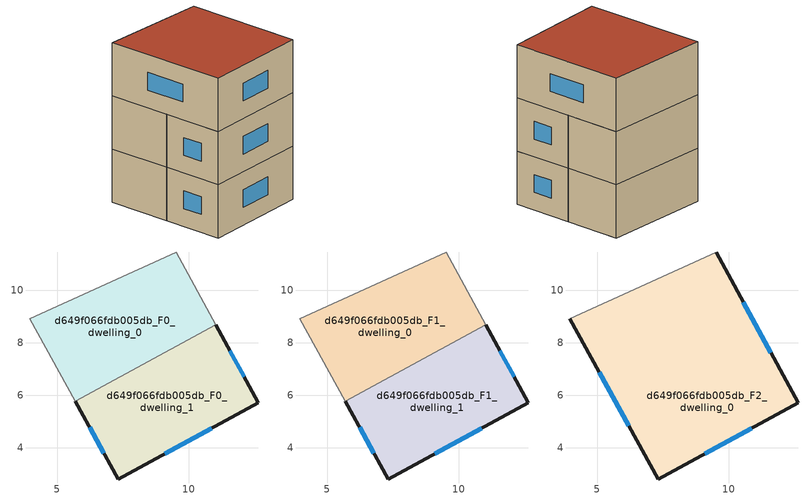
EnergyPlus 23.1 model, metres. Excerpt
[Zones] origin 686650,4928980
d649f066fdb005db_F0_dwelling_0
 floor ground (EU_floor_Construction): 9.52,11.45 11.03,8.67 5.69,5.77 3.96,8.9 z0
 wall adiabatic (EU_wall_Construction): 9.52,11.45 3.96,8.9 5.69,5.77 11.03,8.67 9.52,11.45 z0:3
d649f066fdb005db_F0_dwelling_1
 floor ground (EU_floor_Construction): 11.03,8.67 12.64,5.71 7.32,2.82 5.69,5.77 z0
 wall outside (EU_wall_Construction): 5.69,5.77 7.32,2.82 12.64,5.71 11.03,8.67 z0:3
 wall adiabatic (EU_wall_Construction): 11.03,8.67 5.69,5.77 z0:3
 window (EU_Window_Construction): 12.11,6.7 11.57,7.68 / 9.1,3.78 10.87,4.74 / 6.24,4.79 6.78,3.8 z1:2
d649f066fdb005db_F1_dwelling_0
 floor to d649f066fdb005db_F0_dwelling_0 (EU_floor_Construction): 9.52,11.45 11.03,8.67 5.69,5.77 3.96,8.9 z3
 wall adiabatic (EU_wall_Construction): 9.52,11.45 3.96,8.9 5.69,5.77 11.03,8.67 9.52,11.45 z3:6
d649f066fdb005db_F1_dwelling_1
 floor to d649f066fdb005db_F0_dwelling_1 (EU_floor_Construction): 11.03,8.67 12.64,5.71 7.32,2.82 5.69,5.77 z3
 wall outside (EU_wall_Construction): 5.69,5.77 7.32,2.82 12.64,5.71 11.03,8.67 z3:6
 wall adiabatic (EU_wall_Construction): 11.03,8.67 5.69,5.77 z3:6
 window (EU_Window_Construction): 12.11,6.7 11.57,7.68 / 9.1,3.78 10.87,4.74 / 6.24,4.79 6.78,3.8 z4:5
d649f066fdb005db_F2_dwelling_0
 floor to d649f066fdb005db_F1_dwelling_0 (EU_floor_Construction): 9.52,11.45 11.03,8.67 5.69,5.77 3.96,8.9 z6
 floor to d649f066fdb005db_F1_dwelling_1 (EU_floor_Construction): 11.03,8.67 12.64,5.71 7.32,2.82 5.69,5.77 z6
 wall outside (EU_wall_Construction): 3.96,8.9 7.32,2.82 12.64,5.71 9.52,11.45 z6:9
 wall adiabatic (EU_wall_Construction): 9.52,11.45 3.96,8.9 z6:9
 window (EU_Window_Construction): 11.6,7.62 10.56,9.53 / 9.1,3.78 10.87,4.74 / 5.08,6.87 6.2,4.84 z7:8
 roof outside (EU_roof_Construction): 12.64,5.71 9.52,11.45 3.96,8.9 7.32,2.82 z9
[Building]
EU S2 Campaign: North Axis=0; Terrain=City; Solar Distribution=FullExterior
[Site:Location]
Bologna: Latitude=44.5; Longitude=11.25; Time Zone=1; Elevation=37
[SizingPeriod:WeatherFileDays]
AnnualSizingPeriod: Begin Month=1; Begin Day of Month=1; End Month=12; End Day of Month=31; Day of Week for Start Day=Monday; Use Weather File Daylight Saving Period=No; Use Weather File Rain and Snow Indicators=No
[MATERIAL]
EU_InternalMass_Material: Roughness=MediumRough; Thickness=0.1; Conductivity=1; Density=1800; Specific Heat=900; Thermal Absorptance=0.9; Solar Absorptance=0.7; Visible Absorptance=0.7
[MATERIAL:NOMASS] Roughness=MediumRough; Thermal Absorptance=0.9; Solar Absorptance=0.7; Visible Absorptance=0.7
Name | Thermal Resistance
EU_wall_NoMass | 0.937881
EU_roof_NoMass | 0.548572
EU_floor_NoMass | 0.71348
[WINDOWMATERIAL:SIMPLEGLAZINGSYSTEM]
EU_Window_SimpleGlazing: UFactor=4.25633; Solar Heat Gain Coefficient=0.85; Visible Transmittance=0.85
[CONSTRUCTION]
EU_wall_Construction: EU_wall_NoMass
EU_roof_Construction: EU_roof_NoMass
EU_floor_Construction: EU_floor_NoMass
EU_InternalMass_Construction: EU_InternalMass_Material
EU_Window_Construction: EU_Window_SimpleGlazing
[ZONE] Type=1; Multiplier=1; Ceiling Height=autocalculate; Floor Area=autocalculate; Part of Total Floor Area=Yes
Name | Volume
d649f066fdb005db_F0_dwelling_0 | 61.4604
d649f066fdb005db_F1_dwelling_0 | 61.4612
d649f066fdb005db_F2_dwelling_0 | 122.925
d649f066fdb005db_F0_dwelling_1 | 61.4626
d649f066fdb005db_F1_dwelling_1 | 61.4634
[INTERNALMASS] Construction=EU_InternalMass_Construction
Name | Zone or ZoneList | Surface Area
d649f066fdb005db_F0_dwelling_0_EU_InternalMass | d649f066fdb005db_F0_dwelling_0 | 20.487
d649f066fdb005db_F0_dwelling_1_EU_InternalMass | d649f066fdb005db_F0_dwelling_1 | 20.4876
d649f066fdb005db_F1_dwelling_0_EU_InternalMass | d649f066fdb005db_F1_dwelling_0 | 20.487
d649f066fdb005db_F1_dwelling_1_EU_InternalMass | d649f066fdb005db_F1_dwelling_1 | 20.4876
d649f066fdb005db_F2_dwelling_0_EU_InternalMass | d649f066fdb005db_F2_dwelling_0 | 40.9773
[OTHEREQUIPMENT] Fuel Type=Electricity; Design Level Calculation Method=Watts/Area; Power per Zone Floor Area=1; Fraction Latent=0; Fraction Radiant=0; Fraction Lost=0; Carbon Dioxide Generation Rate=0; EndUse Subcategory=EU_Step8_InternalGains
Name | Zone or ZoneList or Space or SpaceList | Schedule
EU_Step8_InternalGain_d649f066fdb005db_F0_dwelling_0_f000 | d649f066fdb005db_F0_dwelling_0 | EU_Step8_GainSchedule_d649f066fdb005db_F0_dwelling_0_f000
EU_Step8_InternalGain_d649f066fdb005db_F0_dwelling_1_f000 | d649f066fdb005db_F0_dwelling_1 | EU_Step8_GainSchedule_d649f066fdb005db_F0_dwelling_1_f000
EU_Step8_InternalGain_d649f066fdb005db_F1_dwelling_0_f000 | d649f066fdb005db_F1_dwelling_0 | EU_Step8_GainSchedule_d649f066fdb005db_F1_dwelling_0_f000
EU_Step8_InternalGain_d649f066fdb005db_F1_dwelling_1_f000 | d649f066fdb005db_F1_dwelling_1 | EU_Step8_GainSchedule_d649f066fdb005db_F1_dwelling_1_f000
EU_Step8_InternalGain_d649f066fdb005db_F2_dwelling_0_f000 | d649f066fdb005db_F2_dwelling_0 | EU_Step8_GainSchedule_d649f066fdb005db_F2_dwelling_0_f000
[ZONEVENTILATION:DESIGNFLOWRATE] Schedule=EU_AlwaysOn; Design Flow Rate Calculation Method=AirChanges/Hour; Air Changes per Hour=0.687892; Ventilation Type=Natural; Fan Pressure Rise=0; Fan Total Efficiency=1; Constant Term Coefficient=1; Temperature Term Coefficient=0; Velocity Term Coefficient=0; Velocity Squared Term Coefficient=0; Minimum Indoor Temperature=-100; Maximum Indoor Temperature=100; Delta Temperature=-100; Minimum Outdoor Temperature=-100; Maximum Outdoor Temperature=100; Maximum Wind Speed=40
Name | Zone or ZoneList or Space or SpaceList
EU_ConstantAir_d649f066fdb005db_F0_dwelling_0 | d649f066fdb005db_F0_dwelling_0
EU_ConstantAir_d649f066fdb005db_F0_dwelling_1 | d649f066fdb005db_F0_dwelling_1
EU_ConstantAir_d649f066fdb005db_F1_dwelling_0 | d649f066fdb005db_F1_dwelling_0
EU_ConstantAir_d649f066fdb005db_F1_dwelling_1 | d649f066fdb005db_F1_dwelling_1
EU_ConstantAir_d649f066fdb005db_F2_dwelling_0 | d649f066fdb005db_F2_dwelling_0
[HVACTEMPLATE:THERMOSTAT] Constant Heating Setpoint=20; Constant Cooling Setpoint=50
EU_HeatOnly_d649f066fdb005db_F0_dwelling_0; EU_HeatOnly_d649f066fdb005db_F0_dwelling_1; EU_HeatOnly_d649f066fdb005db_F1_dwelling_0; EU_HeatOnly_d649f066fdb005db_F1_dwelling_1; EU_HeatOnly_d649f066fdb005db_F2_dwelling_0
[HVACTEMPLATE:ZONE:IDEALLOADSAIRSYSTEM] System Availability Schedule=EU_AlwaysOn; Maximum Heating Supply Air Temperature=50; Minimum Cooling Supply Air Temperature=13; Maximum Heating Supply Air Humidity Ratio=0.0156; Minimum Cooling Supply Air Humidity Ratio=0.0077; Heating Limit=NoLimit; Cooling Limit=NoLimit; Heating Availability Schedule=EU_AlwaysOn; Cooling Availability Schedule=EU_CoolingOff; Dehumidification Control Type=ConstantSensibleHeatRatio; Cooling Sensible Heat Ratio=0.7; Dehumidification Setpoint=60; Humidification Control Type=None; Humidification Setpoint=30; Outdoor Air Method=None; Outdoor Air Flow Rate per Person=0.00944; Outdoor Air Flow Rate per Zone Floor Area=0; Outdoor Air Flow Rate per Zone=0; Demand Controlled Ventilation Type=None; Outdoor Air Economizer Type=NoEconomizer; Heat Recovery Type=None; Sensible Heat Recovery Effectiveness=0.7; Latent Heat Recovery Effectiveness=0.65
Name | Template Thermostat
d649f066fdb005db_F0_dwelling_0 | EU_HeatOnly_d649f066fdb005db_F0_dwelling_0
d649f066fdb005db_F0_dwelling_1 | EU_HeatOnly_d649f066fdb005db_F0_dwelling_1
d649f066fdb005db_F1_dwelling_0 | EU_HeatOnly_d649f066fdb005db_F1_dwelling_0
d649f066fdb005db_F1_dwelling_1 | EU_HeatOnly_d649f066fdb005db_F1_dwelling_1
d649f066fdb005db_F2_dwelling_0 | EU_HeatOnly_d649f066fdb005db_F2_dwelling_0
[SIZING:ZONE] Zone Cooling Design Supply Air Temperature Input Method=SupplyAirTemperature; Zone Cooling Design Supply Air Temperature=13; Zone Heating Design Supply Air Temperature Input Method=SupplyAirTemperature; Zone Heating Design Supply Air Temperature=50; Zone Cooling Design Supply Air Humidity Ratio=0.008; Zone Heating Design Supply Air Humidity Ratio=0.008; Cooling Design Air Flow Method=DesignDay; Cooling Design Air Flow Rate=0; Cooling Minimum Air Flow per Zone Floor Area=0.000762; Cooling Minimum Air Flow=0; Cooling Minimum Air Flow Fraction=0.2; Heating Design Air Flow Method=DesignDay; Heating Design Air Flow Rate=0; Heating Maximum Air Flow per Zone Floor Area=0.002032; Heating Maximum Air Flow=0.141576; Heating Maximum Air Flow Fraction=0.3; Account for Dedicated Outdoor Air System=No; Dedicated Outdoor Air System Control Strategy=NeutralSupplyAir; Dedicated Outdoor Air Low Setpoint Temperature for Design=autosize; Dedicated Outdoor Air High Setpoint Temperature for Design=autosize; Zone Load Sizing Method=Sensible Load Only No Latent Load; Zone Latent Cooling Design Supply Air Humidity Ratio Input Method=HumidityRatioDifference; Zone Cooling Design Supply Air Humidity Ratio Difference=0.005; Zone Latent Heating Design Supply Air Humidity Ratio Input Method=HumidityRatioDifference; Zone Humidification Design Supply Air Humidity Ratio Difference=0.005
d649f066fdb005db_F0_dwelling_0; d649f066fdb005db_F0_dwelling_1; d649f066fdb005db_F1_dwelling_0; d649f066fdb005db_F1_dwelling_1; d649f066fdb005db_F2_dwelling_0
[SCHEDULE:CONSTANT]
Name | Hourly Value
EU_AlwaysOn | 1
EU_CoolingOff | 0
[SCHEDULE:FILE] Column Number=1; Rows to Skip at Top=0; Number of Hours of Data=8760; Column Separator=Comma; Interpolate to Timestep=No; Minutes per Item=60; Adjust Schedule for Daylight Savings=Yes
Name | File
EU_Step8_GainSchedule_d649f066fdb005db_F0_dwelling_0_f000 | ../../schedules/d649f066fdb005db/d649f066fdb005db_F0_dwelling_0_f000_gain.csv
EU_Step8_GainSchedule_d649f066fdb005db_F0_dwelling_1_f000 | ../../schedules/d649f066fdb005db/d649f066fdb005db_F0_dwelling_1_f000_gain.csv
EU_Step8_GainSchedule_d649f066fdb005db_F1_dwelling_0_f000 | ../../schedules/d649f066fdb005db/d649f066fdb005db_F1_dwelling_0_f000_gain.csv
EU_Step8_GainSchedule_d649f066fdb005db_F1_dwelling_1_f000 | ../../schedules/d649f066fdb005db/d649f066fdb005db_F1_dwelling_1_f000_gain.csv
EU_Step8_GainSchedule_d649f066fdb005db_F2_dwelling_0_f000 | ../../schedules/d649f066fdb005db/d649f066fdb005db_F2_dwelling_0_f000_gain.csv
